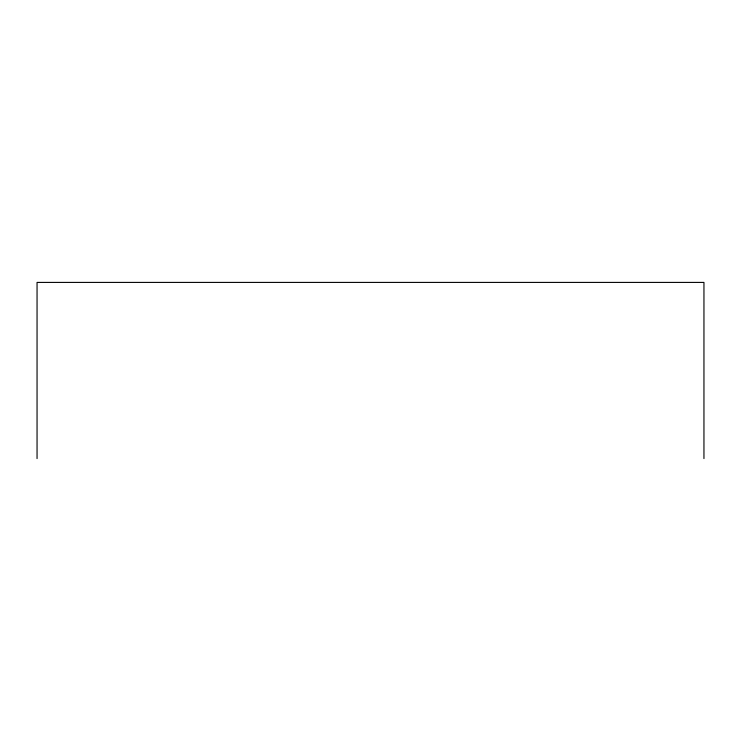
<?xml version="1.0" encoding="UTF-8"?>
<svg xmlns="http://www.w3.org/2000/svg" width="741" height="741" viewBox="0 0 741 741"><rect width="100%" height="100%" fill="white"/><g stroke="black" fill="none" stroke-linecap="round" stroke-linejoin="round"><path stroke-width="1.11" d="M703.95 458.586L703.95 282.414L37.05 282.414L37.05 458.586"/></g></svg>
